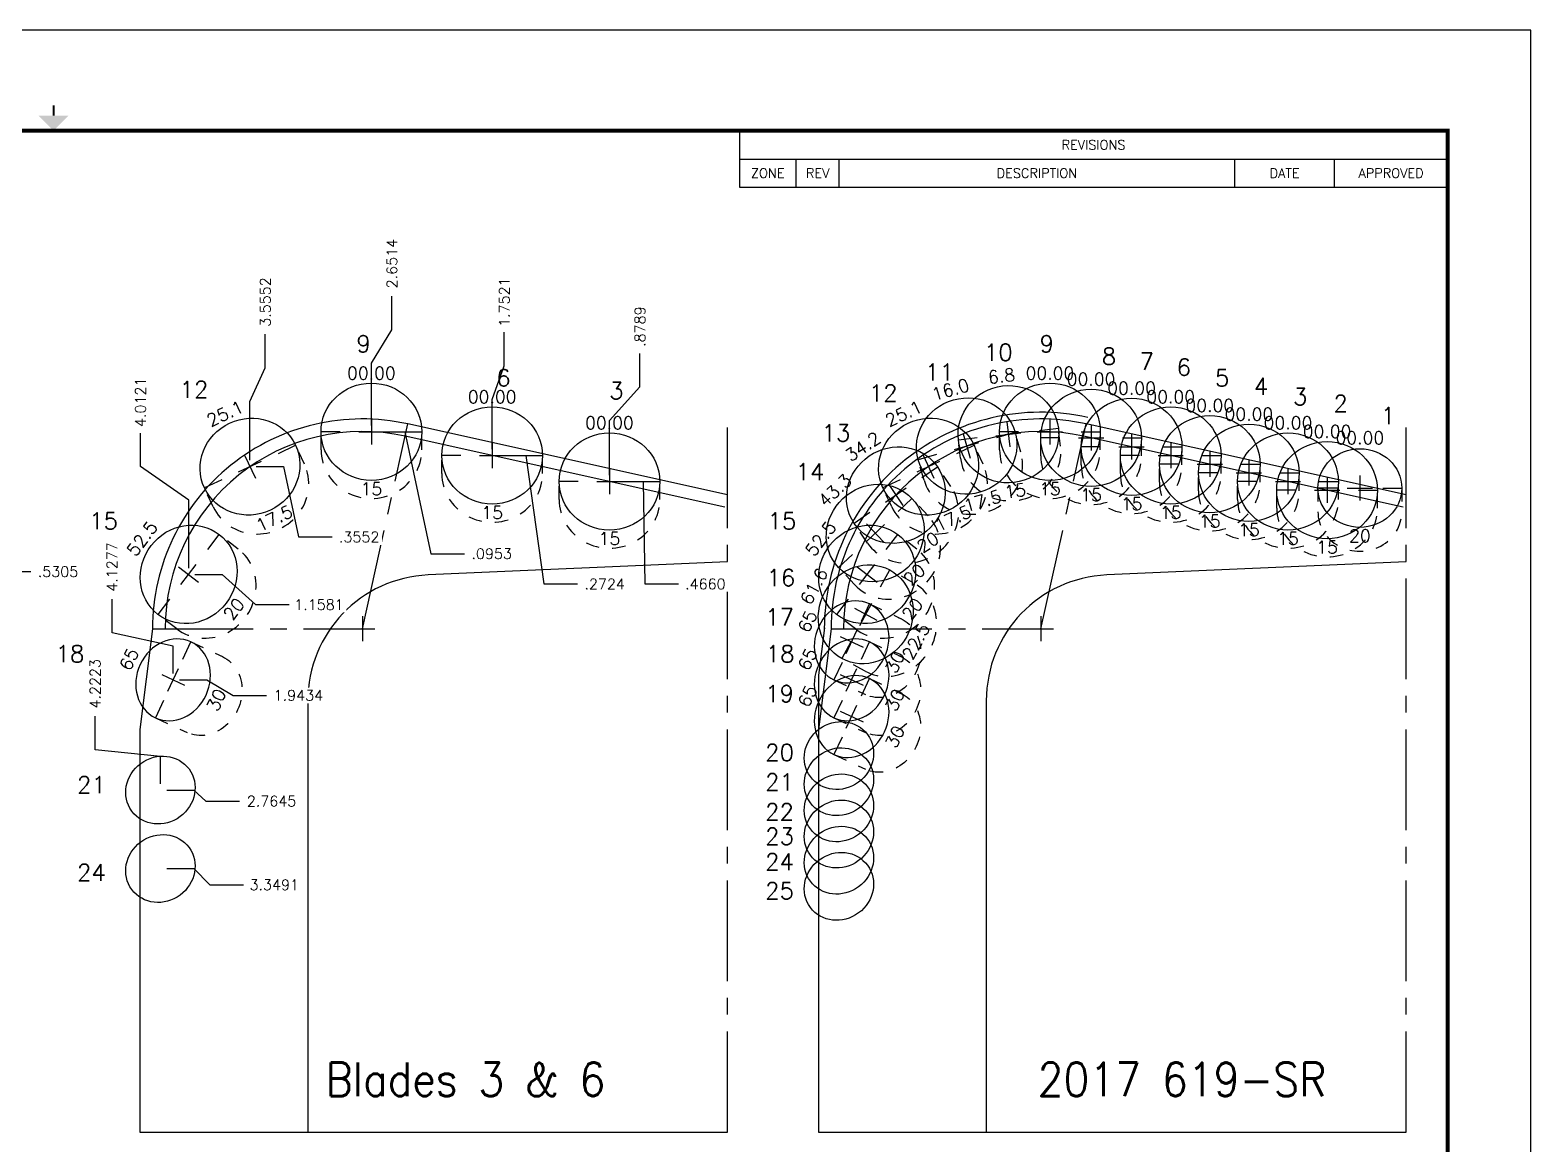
# Model space of a CAD drawing. Extents: x 25.7 to 47.7, y -20.7 to -3.7.
# Drawn here: x 36.48 to 47.66, y -12.05 to -3.75 of the extents above; entities that cross this region are included whole.
import ezdxf
from ezdxf.enums import TextEntityAlignment as Align

# ---------------------------------------------------------------- set-up
doc = ezdxf.new("R2010")
doc.units = 0
doc.header["$MEASUREMENT"] = 0
doc.header["$PDMODE"] = 3
doc.linetypes.add('CENTER2', pattern=[1.125, 0.75, -0.125, 0.125, -0.125])
doc.linetypes.add('HIDDEN2', pattern=[0.1875, 0.125, -0.0625])
doc.layers.get('0').update_dxf_attribs({"linetype": 'CONTINUOUS'})
doc.layers.get('Defpoints').update_dxf_attribs({"color": 10, "linetype": 'CONTINUOUS'})
for name, color, linetype in [('Blade1', 30, 'CONTINUOUS'), ('Blade2', 210, 'CONTINUOUS'), ('Blade3', 102, 'CONTINUOUS'), ('CLine', 5, 'CENTER2'), ('Dims', 4, 'CONTINUOUS'), ('Text', 3, 'CONTINUOUS'), ('Title Block', 7, 'CONTINUOUS')]:
    doc.layers.add(name, color=color, linetype=linetype)
doc.styles.add('RomanS', font='romans')
doc.dimstyles.get("Standard").update_dxf_attribs({"dimtxt": 0.078125, "dimasz": 0.125, "dimexe": 0.046875, "dimexo": 0.046875, "dimgap": 0.046875, "dimtad": 0, "dimtih": 1, "dimtoh": 1, "dimdec": 4, "dimzin": 4, "dimdsep": 46, "dimtxsty": 'RomanS', "dimcen": 0.09375, "dimclre": 9, "dimazin": 1, "dimtfac": 1, "dimtdec": 4, "dimtofl": 0, "dimtmove": 0, "dimatfit": 1, "dimfxl": 1, "dimtolj": 1, "dimtzin": 0, "dimarcsym": 0})

# ---------------------------------------------------------------- blocks, each defined once
blk = doc.blocks.new('COT_cblock')
at = {"layer": 'Defpoints'}
blk.add_point((21.812, 16.812), dxfattribs=at)
at = {"layer": 'Title Block'}
for p, q in [((16.107, 16.25), (16.107, 15.828)), ((16.107, 16.039), (21.38, 16.039)), ((16.528, 15.828), (16.528, 16.039)), ((16.849, 15.828), (16.849, 16.039)), ((19.794, 15.828), (19.794, 16.039)), ((20.536, 15.828), (20.536, 16.039)), ((16.107, 15.828), (21.38, 15.828))]:
    blk.add_line(p, q, dxfattribs=at)
at = {"layer": 'Title Block', "color": 8}
blk.add_lwpolyline([(0, 0), (22, 0), (22, 17), (0, 17)], close=True, dxfattribs=at)
at = {"layer": 'Title Block', "const_width": 0.015}
blk.add_lwpolyline([(11, 16.438), (11, 16.363)], dxfattribs=at)
at = {"layer": 'Title Block', "const_width": 0.03}
blk.add_lwpolyline([(21.38, 16.25), (0.62, 16.25), (0.62, 0.75), (21.38, 0.75)], close=True, dxfattribs=at)
at = {"layer": 'Title Block'}
blk.add_solid([(10.887, 16.363), (11.113, 16.363), (11, 16.25)], dxfattribs=at)
at = {"layer": 'Title Block', "style": 'RomanS'}
for s, height, p in [('REVISIONS', 0.0703, (18.743, 16.145)), ('ZONE', 0.0703, (16.317, 15.934)), ('REV', 0.0703, (16.689, 15.934)), ('DESCRIPTION', 0.07031, (18.321, 15.934)), ('DATE', 0.0703, (20.165, 15.934)), ('APPROVED', 0.0703, (20.958, 15.934))]:
    blk.add_text(s, height=height, dxfattribs=at).set_placement(p, align=Align.MIDDLE_CENTER)
at = {"layer": 'Title Block', "color": 1, "style": 'RomanS', "flags": 8}
for tag, p in [('FNAME', (0.37, 3.75)), ('REVDATE', (0.37, 2.25)), ('USER', (0.37, 0.75))]:
    blk.add_attdef(tag, text='', height=0.047, rotation=90, dxfattribs=at).set_placement(p, align=Align.BOTTOM_LEFT)
at = {"layer": 'Title Block', "color": 3, "style": 'RomanS', "flags": 8}
for tag, height, p in [('DRAWN', 0.11, (16.95, 1.984)), ('TITL1', 0.125, (19.587, 1.684)), ('TITL2', 0.094, (19.587, 1.514)), ('TITL3', 0.094, (19.587, 1.374))]:
    blk.add_attdef(tag, text='', height=height, dxfattribs=at).set_placement(p, align=Align.MIDDLE_CENTER)
for tag, p in [('DDATE', (16.606, 1.672)), ('CHECK', (16.606, 1.406)), ('MATRL', (16.606, 1.149)), ('PDATE', (16.606, 0.883)), ('SCALE', (18.146, 0.855)), ('SHEET', (20.255, 0.855))]:
    blk.add_attdef(tag, text='', height=0.094, dxfattribs=at).set_placement(p, align=Align.MIDDLE_LEFT)
for tag, p in [('FSCM#', (18.587, 1.121)), ('DWG#', (20.06, 1.121)), ('REV#', (21.22, 1.121))]:
    blk.add_attdef(tag, text='', height=0.094, dxfattribs=at).set_placement(p, align=Align.TOP_CENTER)
blk = doc.blocks.new('CMark')
at = {"layer": 'CLine'}
for p, q in [((-0.094, 0), (0.094, 0)), ((0, 0.094), (0, -0.094))]:
    blk.add_line(p, q, dxfattribs=at)
blk = doc.blocks.new('1613@30')
for p, q in [((-0.17, 0), (-0.312, 0)), ((0.171, 0), (0.312, 0))]:
    blk.add_line(p, q)
at = {"color": 8, "linetype": 'HIDDEN2', "ltscale": 0.5}
blk.add_line((-0.312, 0), (-0.312, -0.26), dxfattribs=at)
at = {"color": 8, "linetype": 'HIDDEN2', "ltscale": 0.5, "flags": 128}
blk.add_lwpolyline([(0.312, 0), (0.312, -0.26)], dxfattribs=at)
at = {"extrusion": (0, 0, -1)}
blk.add_ellipse((0, 0), major_axis=(-0.312, 0), ratio=0.866025, start_param=-3.141592653589793, end_param=3.141592653589793, dxfattribs=at)
at = {"color": 8, "linetype": 'HIDDEN2', "ltscale": 0.5, "extrusion": (0, 0, -1)}
blk.add_ellipse((0, -0.26), major_axis=(-0.312, 0), ratio=0.866025, start_param=3.068877, end_param=6.355901, dxfattribs=at)
blk.add_blockref('CMark', (0, 0))
at = {"style": 'RomanS'}
blk.add_text('30', height=0.094, dxfattribs=at).set_placement((0, -0.356), align=Align.MIDDLE_CENTER)
blk.add_attdef('ANG', text='', height=0.094, dxfattribs=at).set_placement((0, 0.287), align=Align.BOTTOM_CENTER)
blk = doc.blocks.new('1913@15')
for p, q in [((-0.233, 0), (-0.375, 0)), ((0.233, 0), (0.375, 0))]:
    blk.add_line(p, q)
at = {"color": 8, "linetype": 'HIDDEN2', "ltscale": 0.5}
for p, q in [((-0.375, -0.135), (-0.375, 0)), ((0.375, -0.135), (0.375, 0))]:
    blk.add_line(p, q, dxfattribs=at)
blk.add_ellipse((0, 0), major_axis=(-0.375, 0), ratio=0.965926)
blk.add_ellipse((0, -0.135), major_axis=(-0.375, 0), ratio=0.965926, start_param=0, end_param=3.141593, dxfattribs=at)
blk.add_blockref('CMark', (0, 0))
at = {"style": 'RomanS'}
blk.add_text('15', height=0.094, dxfattribs=at).set_placement((0, -0.425), align=Align.MIDDLE_CENTER)
blk.add_attdef('ANG', text='', height=0.094, dxfattribs=at).set_placement((0, 0.362), align=Align.BOTTOM_CENTER)
blk = doc.blocks.new('1613@20')
for p, q in [((-0.17, 0), (-0.312, 0)), ((0.171, 0), (0.312, 0))]:
    blk.add_line(p, q)
at = {"color": 8, "linetype": 'HIDDEN2', "ltscale": 0.5}
blk.add_line((-0.312, 0), (-0.312, -0.178), dxfattribs=at)
at = {"color": 8, "linetype": 'HIDDEN2', "ltscale": 0.5, "flags": 128}
blk.add_lwpolyline([(0.312, 0), (0.312, -0.178)], dxfattribs=at)
blk.add_ellipse((0, 0), major_axis=(-0.312, 0), ratio=0.939693, start_param=-3.141592653589793, end_param=3.141592653589793)
at = {"color": 8, "linetype": 'HIDDEN2', "ltscale": 0.5}
blk.add_ellipse((0, -0.178), major_axis=(-0.312, 0), ratio=0.939693, start_param=0, end_param=3.141593, dxfattribs=at)
blk.add_blockref('CMark', (0, 0))
at = {"style": 'RomanS'}
blk.add_text('20', height=0.094, dxfattribs=at).set_placement((0, -0.356), align=Align.MIDDLE_CENTER)
blk.add_attdef('ANG', text='', height=0.094, dxfattribs=at).set_placement((0, 0.298), align=Align.BOTTOM_CENTER)
blk = doc.blocks.new('1913@22.5')
for p, q in [((-0.233, 0), (-0.375, 0)), ((0.233, 0), (0.375, 0))]:
    blk.add_line(p, q)
at = {"color": 8, "linetype": 'HIDDEN2', "ltscale": 0.5}
for p, q in [((-0.375, -0.199), (-0.375, 0)), ((0.375, -0.199), (0.375, 0))]:
    blk.add_line(p, q, dxfattribs=at)
blk.add_ellipse((0, 0), major_axis=(-0.375, 0), ratio=0.92388)
blk.add_ellipse((0, -0.199), major_axis=(-0.375, 0), ratio=0.92388, start_param=6.283185, end_param=9.424778, dxfattribs=at)
blk.add_blockref('CMark', (0, 0))
at = {"style": 'RomanS'}
blk.add_text('22.5', height=0.094, dxfattribs=at).set_placement((0, -0.425), align=Align.MIDDLE_CENTER)
blk.add_attdef('ANG', text='', height=0.094, dxfattribs=at).set_placement((0, 0.362), align=Align.BOTTOM_CENTER)
blk = doc.blocks.new('1913@17.5')
for p, q in [((-0.233, 0), (-0.375, 0)), ((0.233, 0), (0.375, 0))]:
    blk.add_line(p, q)
at = {"color": 8, "linetype": 'HIDDEN2', "ltscale": 0.5}
for p, q in [((-0.375, -0.156), (-0.375, 0)), ((0.375, -0.156), (0.375, 0))]:
    blk.add_line(p, q, dxfattribs=at)
blk.add_ellipse((0, 0), major_axis=(-0.375, 0), ratio=0.953717)
blk.add_ellipse((0, -0.156), major_axis=(-0.375, 0), ratio=0.953717, start_param=6.283185, end_param=9.424778, dxfattribs=at)
blk.add_blockref('CMark', (0, 0))
at = {"style": 'RomanS'}
blk.add_text('17.5', height=0.094, dxfattribs=at).set_placement((0, -0.425), align=Align.MIDDLE_CENTER)
blk.add_attdef('ANG', text='', height=0.094, dxfattribs=at).set_placement((0, 0.362), align=Align.BOTTOM_CENTER)
blk = doc.blocks.new('1913@20')
for p, q in [((-0.233, 0), (-0.375, 0)), ((0.233, 0), (0.375, 0))]:
    blk.add_line(p, q)
at = {"color": 8, "linetype": 'HIDDEN2', "ltscale": 0.5}
for p, q in [((-0.375, -0.178), (-0.375, 0)), ((0.375, -0.178), (0.375, 0))]:
    blk.add_line(p, q, dxfattribs=at)
blk.add_ellipse((0, 0), major_axis=(-0.375, 0), ratio=0.939693)
blk.add_ellipse((0, -0.178), major_axis=(-0.375, 0), ratio=0.939693, start_param=0, end_param=3.141593, dxfattribs=at)
blk.add_blockref('CMark', (0, 0))
at = {"style": 'RomanS'}
blk.add_text('20', height=0.094, dxfattribs=at).set_placement((0, -0.425), align=Align.MIDDLE_CENTER)
blk.add_attdef('ANG', text='', height=0.094, dxfattribs=at).set_placement((0, 0.362), align=Align.BOTTOM_CENTER)
blk = doc.blocks.new('*D65')
at = {"layer": 'Defpoints', "color": 0, "linetype": 'ByBlock', "transparency": 16777216}
for p in [(41.673, -6.647), (37.45, -9.411)]:
    blk.add_point(p, dxfattribs=at)
at = {"layer": 'Dims', "color": 9, "linetype": 'ByBlock', "lineweight": -2, "transparency": 16777216}
for p, q in [((37.497, -9.411), (37.7, -9.411)), ((37.7, -9.411), (37.788, -9.494)), ((37.788, -9.494), (38.038, -9.494))]:
    blk.add_line(p, q, dxfattribs=at)
at = {"layer": 'Dims', "color": 0, "linetype": 'ByBlock', "transparency": 16777216, "insert": (38.278, -9.494), "char_height": 0.0781, "attachment_point": 5, "style": 'RomanS', "bg_fill": 3, "box_fill_scale": 1.25, "bg_fill_color": 256, "bg_fill_true_color": 13158600, "bg_fill_transparency": 0}
blk.add_mtext('\\A1;2.7645', dxfattribs=at)
at = {"layer": 'Defpoints', "color": 0, "linetype": 'ByBlock', "transparency": 16777216}
blk.add_point((38.038, -9.494), dxfattribs=at)
blk = doc.blocks.new('*D66')
at = {"layer": 'Defpoints', "color": 0, "linetype": 'ByBlock', "transparency": 16777216}
for p in [(41.673, -6.647), (37.45, -9.996)]:
    blk.add_point(p, dxfattribs=at)
at = {"layer": 'Dims', "color": 9, "linetype": 'ByBlock', "lineweight": -2, "transparency": 16777216}
for p, q in [((37.497, -9.996), (37.7, -9.996)), ((37.7, -9.996), (37.818, -10.117)), ((37.818, -10.117), (38.068, -10.117))]:
    blk.add_line(p, q, dxfattribs=at)
at = {"layer": 'Dims', "color": 0, "linetype": 'ByBlock', "transparency": 16777216, "insert": (38.298, -10.117), "char_height": 0.0781, "attachment_point": 5, "style": 'RomanS', "bg_fill": 3, "box_fill_scale": 1.25, "bg_fill_color": 256, "bg_fill_true_color": 13158600, "bg_fill_transparency": 0}
blk.add_mtext('\\A1;3.3491', dxfattribs=at)
at = {"layer": 'Defpoints', "color": 0, "linetype": 'ByBlock', "transparency": 16777216}
blk.add_point((38.068, -10.117), dxfattribs=at)
blk = doc.blocks.new('*D95')
at = {"layer": 'Defpoints', "color": 0, "linetype": 'ByBlock', "transparency": 16777216}
for p in [(36.416, -6.647), (35.828, -7.177)]:
    blk.add_point(p, dxfattribs=at)
at = {"layer": 'Dims', "color": 9, "linetype": 'ByBlock', "lineweight": -2, "transparency": 16777216}
for p, q in [((35.875, -7.177), (36.078, -7.177)), ((36.078, -7.177), (36.236, -7.784)), ((36.236, -7.784), (36.486, -7.784))]:
    blk.add_line(p, q, dxfattribs=at)
at = {"layer": 'Dims', "color": 0, "linetype": 'ByBlock', "transparency": 16777216, "insert": (36.688, -7.784), "char_height": 0.0781, "attachment_point": 5, "style": 'RomanS', "bg_fill": 3, "box_fill_scale": 1.25, "bg_fill_color": 256, "bg_fill_true_color": 13158600, "bg_fill_transparency": 0}
blk.add_mtext('\\A1;.5305', dxfattribs=at)
at = {"layer": 'Defpoints', "color": 0, "linetype": 'ByBlock', "transparency": 16777216}
blk.add_point((36.486, -7.784), dxfattribs=at)
blk = doc.blocks.new('*D101')
at = {"layer": 'Defpoints', "color": 0, "linetype": 'ByBlock', "transparency": 16777216}
for p in [(41.673, -6.647), (40.794, -7.113)]:
    blk.add_point(p, dxfattribs=at)
at = {"layer": 'Dims', "color": 9, "linetype": 'ByBlock', "lineweight": -2, "transparency": 16777216}
for p, q in [((41.021, -6.408), (41.021, -6.158)), ((40.794, -6.658), (41.021, -6.408)), ((40.794, -7.066), (40.794, -6.658))]:
    blk.add_line(p, q, dxfattribs=at)
at = {"layer": 'Dims', "color": 0, "linetype": 'ByBlock', "transparency": 16777216, "insert": (41.021, -5.959), "char_height": 0.0781, "attachment_point": 5, "rotation": 90, "style": 'RomanS', "bg_fill": 3, "box_fill_scale": 1.25, "bg_fill_color": 256, "bg_fill_true_color": 13158600, "bg_fill_transparency": 0}
blk.add_mtext('\\A1;.8789', dxfattribs=at)
at = {"layer": 'Defpoints', "color": 0, "linetype": 'ByBlock', "transparency": 16777216}
blk.add_point((41.021, -6.158), dxfattribs=at)
blk = doc.blocks.new('*D102')
at = {"layer": 'Defpoints', "color": 0, "linetype": 'ByBlock', "transparency": 16777216}
for p in [(41.673, -6.647), (39.921, -6.919)]:
    blk.add_point(p, dxfattribs=at)
at = {"layer": 'Dims', "color": 9, "linetype": 'ByBlock', "lineweight": -2, "transparency": 16777216}
for p, q in [((40.011, -6.251), (40.011, -6.001)), ((39.921, -6.501), (40.011, -6.251)), ((39.921, -6.872), (39.921, -6.501))]:
    blk.add_line(p, q, dxfattribs=at)
at = {"layer": 'Dims', "color": 0, "linetype": 'ByBlock', "transparency": 16777216, "insert": (40.011, -5.777), "char_height": 0.0781, "attachment_point": 5, "rotation": 90, "style": 'RomanS', "bg_fill": 3, "box_fill_scale": 1.25, "bg_fill_color": 256, "bg_fill_true_color": 13158600, "bg_fill_transparency": 0}
blk.add_mtext('\\A1;1.7521', dxfattribs=at)
at = {"layer": 'Defpoints', "color": 0, "linetype": 'ByBlock', "transparency": 16777216}
blk.add_point((40.011, -6.001), dxfattribs=at)
blk = doc.blocks.new('*D103')
at = {"layer": 'Defpoints', "color": 0, "linetype": 'ByBlock', "transparency": 16777216}
for p in [(41.673, -6.647), (39.021, -6.742)]:
    blk.add_point(p, dxfattribs=at)
at = {"layer": 'Dims', "color": 9, "linetype": 'ByBlock', "lineweight": -2, "transparency": 16777216}
for p, q in [((39.174, -5.982), (39.174, -5.732)), ((39.021, -6.232), (39.174, -5.982)), ((39.021, -6.695), (39.021, -6.232))]:
    blk.add_line(p, q, dxfattribs=at)
at = {"layer": 'Dims', "color": 0, "linetype": 'ByBlock', "transparency": 16777216, "insert": (39.174, -5.49), "char_height": 0.0781, "attachment_point": 5, "rotation": 90, "style": 'RomanS', "bg_fill": 3, "box_fill_scale": 1.25, "bg_fill_color": 256, "bg_fill_true_color": 13158600, "bg_fill_transparency": 0}
blk.add_mtext('\\A1;2.6514', dxfattribs=at)
at = {"layer": 'Defpoints', "color": 0, "linetype": 'ByBlock', "transparency": 16777216}
blk.add_point((39.174, -5.732), dxfattribs=at)
blk = doc.blocks.new('*D104')
at = {"layer": 'Defpoints', "color": 0, "linetype": 'ByBlock', "transparency": 16777216}
for p in [(41.673, -6.647), (38.117, -7.002)]:
    blk.add_point(p, dxfattribs=at)
at = {"layer": 'Dims', "color": 9, "linetype": 'ByBlock', "lineweight": -2, "transparency": 16777216}
for p, q in [((38.231, -6.266), (38.231, -6.016)), ((38.117, -6.516), (38.231, -6.266)), ((38.117, -6.955), (38.117, -6.516))]:
    blk.add_line(p, q, dxfattribs=at)
at = {"layer": 'Dims', "color": 0, "linetype": 'ByBlock', "transparency": 16777216, "insert": (38.231, -5.776), "char_height": 0.0781, "attachment_point": 5, "rotation": 90, "style": 'RomanS', "bg_fill": 3, "box_fill_scale": 1.25, "bg_fill_color": 256, "bg_fill_true_color": 13158600, "bg_fill_transparency": 0}
blk.add_mtext('\\A1;3.5552', dxfattribs=at)
at = {"layer": 'Defpoints', "color": 0, "linetype": 'ByBlock', "transparency": 16777216}
blk.add_point((38.231, -6.016), dxfattribs=at)
blk = doc.blocks.new('*D105')
at = {"layer": 'Defpoints', "color": 0, "linetype": 'ByBlock', "transparency": 16777216}
for p in [(41.673, -6.647), (37.661, -7.805)]:
    blk.add_point(p, dxfattribs=at)
at = {"layer": 'Dims', "color": 9, "linetype": 'ByBlock', "lineweight": -2, "transparency": 16777216}
for p, q in [((37.302, -7.002), (37.302, -6.752)), ((37.661, -7.252), (37.302, -7.002)), ((37.661, -7.758), (37.661, -7.252))]:
    blk.add_line(p, q, dxfattribs=at)
at = {"layer": 'Dims', "color": 0, "linetype": 'ByBlock', "transparency": 16777216, "insert": (37.302, -6.523), "char_height": 0.0781, "attachment_point": 5, "rotation": 90, "style": 'RomanS', "bg_fill": 3, "box_fill_scale": 1.25, "bg_fill_color": 256, "bg_fill_true_color": 13158600, "bg_fill_transparency": 0}
blk.add_mtext('\\A1;4.0121', dxfattribs=at)
at = {"layer": 'Defpoints', "color": 0, "linetype": 'ByBlock', "transparency": 16777216}
blk.add_point((37.302, -6.752), dxfattribs=at)
blk = doc.blocks.new('*D106')
at = {"layer": 'Defpoints', "color": 0, "linetype": 'ByBlock', "transparency": 16777216}
for p in [(41.673, -6.647), (37.545, -8.59)]:
    blk.add_point(p, dxfattribs=at)
at = {"layer": 'Dims', "color": 9, "linetype": 'ByBlock', "lineweight": -2, "transparency": 16777216}
for p, q in [((37.09, -8.24), (37.09, -7.99)), ((37.545, -8.34), (37.09, -8.24)), ((37.545, -8.543), (37.545, -8.34))]:
    blk.add_line(p, q, dxfattribs=at)
at = {"layer": 'Dims', "color": 0, "linetype": 'ByBlock', "transparency": 16777216, "insert": (37.09, -7.75), "char_height": 0.0781, "attachment_point": 5, "rotation": 90, "style": 'RomanS', "bg_fill": 3, "box_fill_scale": 1.25, "bg_fill_color": 256, "bg_fill_true_color": 13158600, "bg_fill_transparency": 0}
blk.add_mtext('\\A1;4.1277', dxfattribs=at)
at = {"layer": 'Defpoints', "color": 0, "linetype": 'ByBlock', "transparency": 16777216}
blk.add_point((37.09, -7.99), dxfattribs=at)
blk = doc.blocks.new('*D107')
at = {"layer": 'Defpoints', "color": 0, "linetype": 'ByBlock', "transparency": 16777216}
for p in [(41.673, -6.647), (37.45, -9.411)]:
    blk.add_point(p, dxfattribs=at)
at = {"layer": 'Dims', "color": 9, "linetype": 'ByBlock', "lineweight": -2, "transparency": 16777216}
for p, q in [((36.964, -9.111), (36.964, -8.861)), ((37.45, -9.161), (36.964, -9.111)), ((37.45, -9.364), (37.45, -9.161))]:
    blk.add_line(p, q, dxfattribs=at)
at = {"layer": 'Dims', "color": 0, "linetype": 'ByBlock', "transparency": 16777216, "insert": (36.964, -8.62), "char_height": 0.0781, "attachment_point": 5, "rotation": 90, "style": 'RomanS', "bg_fill": 3, "box_fill_scale": 1.25, "bg_fill_color": 256, "bg_fill_true_color": 13158600, "bg_fill_transparency": 0}
blk.add_mtext('\\A1;4.2223', dxfattribs=at)
at = {"layer": 'Defpoints', "color": 0, "linetype": 'ByBlock', "transparency": 16777216}
blk.add_point((36.964, -8.861), dxfattribs=at)
blk = doc.blocks.new('*D108')
at = {"layer": 'Defpoints', "color": 0, "linetype": 'ByBlock', "transparency": 16777216}
for p in [(41.673, -6.647), (40.794, -7.113)]:
    blk.add_point(p, dxfattribs=at)
at = {"layer": 'Dims', "color": 9, "linetype": 'ByBlock', "lineweight": -2, "transparency": 16777216}
for p, q in [((40.841, -7.113), (41.044, -7.113)), ((41.044, -7.113), (41.057, -7.876)), ((41.057, -7.876), (41.307, -7.876))]:
    blk.add_line(p, q, dxfattribs=at)
at = {"layer": 'Dims', "color": 0, "linetype": 'ByBlock', "transparency": 16777216, "insert": (41.508, -7.876), "char_height": 0.0781, "attachment_point": 5, "style": 'RomanS', "bg_fill": 3, "box_fill_scale": 1.25, "bg_fill_color": 256, "bg_fill_true_color": 13158600, "bg_fill_transparency": 0}
blk.add_mtext('\\A1;.4660', dxfattribs=at)
at = {"layer": 'Defpoints', "color": 0, "linetype": 'ByBlock', "transparency": 16777216}
blk.add_point((41.307, -7.876), dxfattribs=at)
blk = doc.blocks.new('*D109')
at = {"layer": 'Defpoints', "color": 0, "linetype": 'ByBlock', "transparency": 16777216}
for p in [(41.673, -6.647), (39.921, -6.919)]:
    blk.add_point(p, dxfattribs=at)
at = {"layer": 'Dims', "color": 9, "linetype": 'ByBlock', "lineweight": -2, "transparency": 16777216}
for p, q in [((39.967, -6.919), (40.171, -6.919)), ((40.171, -6.919), (40.305, -7.876)), ((40.305, -7.876), (40.555, -7.876))]:
    blk.add_line(p, q, dxfattribs=at)
at = {"layer": 'Dims', "color": 0, "linetype": 'ByBlock', "transparency": 16777216, "insert": (40.758, -7.876), "char_height": 0.0781, "attachment_point": 5, "style": 'RomanS', "bg_fill": 3, "box_fill_scale": 1.25, "bg_fill_color": 256, "bg_fill_true_color": 13158600, "bg_fill_transparency": 0}
blk.add_mtext('\\A1;.2724', dxfattribs=at)
at = {"layer": 'Defpoints', "color": 0, "linetype": 'ByBlock', "transparency": 16777216}
blk.add_point((40.555, -7.876), dxfattribs=at)
blk = doc.blocks.new('*D110')
at = {"layer": 'Defpoints', "color": 0, "linetype": 'ByBlock', "transparency": 16777216}
for p in [(41.673, -6.647), (39.021, -6.742)]:
    blk.add_point(p, dxfattribs=at)
at = {"layer": 'Dims', "color": 9, "linetype": 'ByBlock', "lineweight": -2, "transparency": 16777216}
for p, q in [((39.068, -6.742), (39.271, -6.742)), ((39.271, -6.742), (39.465, -7.651)), ((39.465, -7.651), (39.715, -7.651))]:
    blk.add_line(p, q, dxfattribs=at)
at = {"layer": 'Dims', "color": 0, "linetype": 'ByBlock', "transparency": 16777216, "insert": (39.917, -7.651), "char_height": 0.0781, "attachment_point": 5, "style": 'RomanS', "bg_fill": 3, "box_fill_scale": 1.25, "bg_fill_color": 256, "bg_fill_true_color": 13158600, "bg_fill_transparency": 0}
blk.add_mtext('\\A1;.0953', dxfattribs=at)
at = {"layer": 'Defpoints', "color": 0, "linetype": 'ByBlock', "transparency": 16777216}
blk.add_point((39.715, -7.651), dxfattribs=at)
blk = doc.blocks.new('*D111')
at = {"layer": 'Defpoints', "color": 0, "linetype": 'ByBlock', "transparency": 16777216}
for p in [(41.673, -6.647), (38.117, -7.002)]:
    blk.add_point(p, dxfattribs=at)
at = {"layer": 'Dims', "color": 9, "linetype": 'ByBlock', "lineweight": -2, "transparency": 16777216}
for p, q in [((38.164, -7.002), (38.367, -7.002)), ((38.367, -7.002), (38.479, -7.526)), ((38.479, -7.526), (38.729, -7.526))]:
    blk.add_line(p, q, dxfattribs=at)
at = {"layer": 'Dims', "color": 0, "linetype": 'ByBlock', "transparency": 16777216, "insert": (38.93, -7.526), "char_height": 0.0781, "attachment_point": 5, "style": 'RomanS', "bg_fill": 3, "box_fill_scale": 1.25, "bg_fill_color": 256, "bg_fill_true_color": 13158600, "bg_fill_transparency": 0}
blk.add_mtext('\\A1;.3552', dxfattribs=at)
at = {"layer": 'Defpoints', "color": 0, "linetype": 'ByBlock', "transparency": 16777216}
blk.add_point((38.729, -7.526), dxfattribs=at)
blk = doc.blocks.new('*D112')
at = {"layer": 'Defpoints', "color": 0, "linetype": 'ByBlock', "transparency": 16777216}
for p in [(41.673, -6.647), (37.661, -7.805)]:
    blk.add_point(p, dxfattribs=at)
at = {"layer": 'Dims', "color": 9, "linetype": 'ByBlock', "lineweight": -2, "transparency": 16777216}
for p, q in [((37.707, -7.805), (37.911, -7.805)), ((37.911, -7.805), (38.158, -8.03)), ((38.158, -8.03), (38.408, -8.03))]:
    blk.add_line(p, q, dxfattribs=at)
at = {"layer": 'Dims', "color": 0, "linetype": 'ByBlock', "transparency": 16777216, "insert": (38.631, -8.03), "char_height": 0.0781, "attachment_point": 5, "style": 'RomanS', "bg_fill": 3, "box_fill_scale": 1.25, "bg_fill_color": 256, "bg_fill_true_color": 13158600, "bg_fill_transparency": 0}
blk.add_mtext('\\A1;1.1581', dxfattribs=at)
at = {"layer": 'Defpoints', "color": 0, "linetype": 'ByBlock', "transparency": 16777216}
blk.add_point((38.408, -8.03), dxfattribs=at)
blk = doc.blocks.new('*D113')
at = {"layer": 'Defpoints', "color": 0, "linetype": 'ByBlock', "transparency": 16777216}
for p in [(41.673, -6.647), (37.545, -8.59)]:
    blk.add_point(p, dxfattribs=at)
at = {"layer": 'Dims', "color": 9, "linetype": 'ByBlock', "lineweight": -2, "transparency": 16777216}
for p, q in [((37.592, -8.59), (37.795, -8.59)), ((37.795, -8.59), (37.991, -8.706)), ((37.991, -8.706), (38.241, -8.706))]:
    blk.add_line(p, q, dxfattribs=at)
at = {"layer": 'Dims', "color": 0, "linetype": 'ByBlock', "transparency": 16777216, "insert": (38.478, -8.706), "char_height": 0.0781, "attachment_point": 5, "style": 'RomanS', "bg_fill": 3, "box_fill_scale": 1.25, "bg_fill_color": 256, "bg_fill_true_color": 13158600, "bg_fill_transparency": 0}
blk.add_mtext('\\A1;1.9434', dxfattribs=at)
at = {"layer": 'Defpoints', "color": 0, "linetype": 'ByBlock', "transparency": 16777216}
blk.add_point((38.241, -8.706), dxfattribs=at)

msp = doc.modelspace()

# ---------------------------------------------------------------- linework, layer by layer
for p, q in [((41.67263, -7.21161), (39.29207, -6.68385)), ((46.72478, -7.21161), (44.34422, -6.68385)), ((37.39138, -8.20932), (37.29763, -8.95932)), ((42.44353, -8.20932), (42.34978, -8.95932)), ((37.29763, -8.95932), (37.29763, -11.95932)), ((37.29763, -11.95932), (41.67263, -11.95932)), ((42.34978, -11.95932), (46.72478, -11.95932))]:
    msp.add_line(p, q)
at = {"color": 251}
for p, q in [((42.39391, -8.20311), (42.34978, -8.5562)), ((42.34978, -8.5562), (42.34978, -11.95932))]:
    msp.add_line(p, q, dxfattribs=at)
at = {"color": 251, "flags": 128}
msp.add_lwpolyline([(44.35504, -6.63504, 0.47965633), (42.39353, -8.20932)], format="xyb", dxfattribs=at)
at = {"flags": 128}
for points in [[(41.67263, -7.71162), (39.44424, -7.80891, 0.40149067), (38.54763, -8.74552), (38.54763, -11.95932)], [(46.72478, -7.71162), (44.49639, -7.80891, 0.40149067), (43.59978, -8.74552), (43.59978, -11.95932)]]:
    msp.add_lwpolyline(points, format="xyb", dxfattribs=at)
for centre in [(38.95388, -8.20932), (44.00603, -8.20932)]:
    msp.add_arc(centre, 1.5625, 77.5, 180)
at = {"layer": 'Blade1'}
for centre in [(42.50244, -9.54419), (42.50244, -10.12871)]:
    msp.add_ellipse(centre, major_axis=(-0.2129, -0.15696), ratio=0.93111005, dxfattribs=at)
at = {"layer": 'Blade2'}
for centre in [(42.50244, -9.1545), (42.50244, -9.73903)]:
    msp.add_ellipse(centre, major_axis=(-0.2129, -0.15696), ratio=0.93111005, dxfattribs=at)
at = {"layer": 'Blade3'}
for centre in [(37.4503, -9.41134), (42.50244, -9.34934), (37.4503, -9.99587), (42.50244, -9.93387)]:
    msp.add_ellipse(centre, major_axis=(-0.2129, -0.15696), ratio=0.93111005, dxfattribs=at)
at = {"layer": 'CLine', "color": 1}
for p, q in [((38.95388, -8.20932), (39.29207, -6.68385)), ((44.00603, -8.20932), (44.34422, -6.68385)), ((37.39138, -8.20932), (38.95388, -8.20932)), ((42.44353, -8.20932), (44.00603, -8.20932))]:
    msp.add_line(p, q, dxfattribs=at)
at = {"layer": 'CLine'}
for p, q in [((41.67263, -11.95932), (41.67263, -6.64682)), ((46.72478, -11.95932), (46.72478, -6.64682))]:
    msp.add_line(p, q, dxfattribs=at)
at = {"layer": 'CLine', "color": 1, "linetype": 'ByBlock', "flags": 128}
msp.add_lwpolyline([(46.70449, -7.30314), (44.32392, -6.77538, 0.47965633), (42.53728, -8.20932)], format="xyb", dxfattribs=at)

# ---------------------------------------------------------------- block references
msp.add_blockref('COT_cblock', (25.65517, -20.74932))
at = {"linetype": 'Continuous'}
for p in [(38.95388, -8.20932), (38.95388, -8.20932), (44.00603, -8.20932), (44.00603, -8.20932)]:
    msp.add_blockref('CMark', p, dxfattribs=at)
at = {"layer": 'Blade1'}
for name, p, rotation, values in [('1913@15', (43.76415, -6.76062), 6.800000000000004, {'ANG': '6.8'}), ('1913@20', (42.92601, -7.21393), 34.2, {'ANG': '34.2'}), ('1913@22.5', (42.70198, -8.10176), 61.59999999999999, {'ANG': '61.6'}), ('1613@30', (42.59708, -8.86406), 65, {'ANG': '65'})]:
    msp.add_blockref(name, p, dxfattribs=dict(at, rotation=rotation)).add_auto_attribs(values)
for name, p in [('1913@15', (44.68157, -6.85467)), ('1913@15', (45.55481, -7.04826)), ('1613@20', (46.38103, -7.16144))]:
    msp.add_blockref(name, p, dxfattribs=at).add_auto_attribs({'ANG': '00.00'})
at = {"layer": 'Blade2'}
for name, p, rotation, values in [('1913@17.5', (43.4535, -6.84846), 16, {'ANG': '16.0'}), ('1913@20', (42.77276, -7.49686), 43.3, {'ANG': '43.3'}), ('1613@30', (42.59708, -8.30779), 65, {'ANG': '65'})]:
    msp.add_blockref(name, p, dxfattribs=dict(at, rotation=rotation)).add_auto_attribs(values)
for p in [(44.3796, -6.78772), (45.26373, -6.98373), (46.13697, -7.17732)]:
    msp.add_blockref('1913@15', p, dxfattribs=at).add_auto_attribs({'ANG': '00.00'})
at = {"layer": 'Blade3'}
for p in [(39.02125, -6.74211), (44.0734, -6.74211), (39.92051, -6.9192), (44.97265, -6.9192), (40.79375, -7.11279), (45.84589, -7.11279)]:
    msp.add_blockref('1913@15', p, dxfattribs=at).add_auto_attribs({'ANG': '00.00'})
for name, p, rotation, values in [('1913@17.5', (38.11741, -7.00203), 25.1, {'ANG': '25.1'}), ('1913@17.5', (43.16955, -7.00203), 25.1, {'ANG': '25.1'}), ('1913@20', (37.66051, -7.80487), 52.5, {'ANG': '52.5'}), ('1913@20', (42.71265, -7.80487), 52.5, {'ANG': '52.5'}), ('1613@30', (37.54493, -8.59021), 65, {'ANG': '65'}), ('1613@30', (42.59708, -8.59021), 65, {'ANG': '65'})]:
    msp.add_blockref(name, p, dxfattribs=dict(at, rotation=rotation)).add_auto_attribs(values)

# ---------------------------------------------------------------- texts
at = {"style": 'RomanS', "width": 0.9}
msp.add_text('2017 619-SR', height=0.25, dxfattribs=at).set_placement((43.98133, -11.69142))
at = {"layer": 'Blade1', "style": 'RomanS'}
for s, p in [('10', (43.58197, -6.21303)), ('7', (44.74098, -6.28021)), ('4', (45.59254, -6.46663)), ('1', (46.53758, -6.68489)), ('13', (42.37364, -6.81378)), ('16', (41.96285, -7.89202)), ('19', (41.95299, -8.75568)), ('22', (41.95299, -9.63656)), ('25', (41.95299, -10.22382))]:
    msp.add_text(s, height=0.125, dxfattribs=at).set_placement(p)
at = {"layer": 'Blade2', "style": 'RomanS'}
for s, p in [('8', (44.45961, -6.24227)), ('11', (43.14363, -6.36067)), ('5', (45.30233, -6.4031)), ('2', (46.18455, -6.59434)), ('14', (42.18012, -7.10271)), ('17', (41.95339, -8.18503)), ('20', (41.95299, -9.19426)), ('23', (41.95299, -9.81869))]:
    msp.add_text(s, height=0.125, dxfattribs=at).set_placement(p)
at = {"layer": 'Blade3', "style": 'RomanS'}
for s, p in [('9', (38.90997, -6.15032)), ('9', (43.99603, -6.15032)), ('6', (45.01752, -6.32412)), ('12', (37.5934, -6.49036)), ('6', (39.95028, -6.40313)), ('3', (40.79159, -6.49891)), ('12', (42.72456, -6.51666)), ('3', (45.88398, -6.54324)), ('15', (36.91963, -7.46876)), ('15', (41.97177, -7.46876)), ('18', (36.66955, -8.45875)), ('18', (41.95747, -8.45875)), ('21', (41.95299, -9.41355)), ('24', (41.95299, -10.00825)), ('24', (36.82959, -10.08826))]:
    msp.add_text(s, height=0.125, dxfattribs=at).set_placement(p)
at = {"layer": 'Text', "style": 'RomanS', "width": 0.9}
msp.add_text('Blades 3 & 6', height=0.25, dxfattribs=at).set_placement((38.68001, -11.69142))

# ---------------------------------------------------------------- next in the draw order: dimensions: what is measured, and where the dimension line sits
at = {"layer": 'Dims', "linetype": 'ByBlock'}
for feature_location, offset, origin, picture, middle in [((35.8284, -7.17732), (0.65791, -0.60677), (36.4162, -6.64682), '*D95', (36.68757, -7.7841)), ((37.4503, -9.41134), (0.58758, -0.08278), (41.67263, -6.64682), '*D65', (38.27821, -9.49413))]:
    dim = msp.add_ordinate_dim(feature_location=feature_location, offset=offset, dtype=0, origin=origin, dimstyle='Standard', override={"dimtfill": 1}, dxfattribs=at)
    dim.commit()
    dim.dimension.update_dxf_attribs({"geometry": picture, "text_midpoint": middle})

# ---------------------------------------------------------------- next in the draw order: dimensions: what is measured, and where the dimension line sits
dim = msp.add_ordinate_dim(feature_location=(37.4503, -9.99587), offset=(0.618188, -0.120995), dtype=0, origin=(41.672635, -6.646816), dimstyle='Standard', override={"dimtfill": 1}, dxfattribs=at)
dim.commit()
dim.dimension.update_dxf_attribs({"geometry": '*D66', "text_midpoint": (38.297655, -10.116865)})

# ---------------------------------------------------------------- next in the draw order: dimensions: what is measured, and where the dimension line sits
dim = msp.add_ordinate_dim(feature_location=(40.79375, -7.11279), offset=(0.22696, 0.95489), dtype=1, origin=(41.67263, -6.64682), dimstyle='Standard', override={"dimtfill": 1}, dxfattribs=at)
dim.commit()
dim.dimension.update_dxf_attribs({"geometry": '*D101', "text_midpoint": (41.02071, -5.9585)})

# ---------------------------------------------------------------- next in the draw order: dimensions: what is measured, and where the dimension line sits
dim = msp.add_ordinate_dim(feature_location=(39.92051, -6.9192), offset=(0.09076, 0.91846), dtype=1, origin=(41.67263, -6.64682), dimstyle='Standard', override={"dimtfill": 1}, dxfattribs=at)
dim.commit()
dim.dimension.update_dxf_attribs({"geometry": '*D102', "text_midpoint": (40.01127, -5.77716)})

# ---------------------------------------------------------------- next in the draw order: dimensions: what is measured, and where the dimension line sits
dim = msp.add_ordinate_dim(feature_location=(39.02125, -6.74211), offset=(0.15305, 1.01007), dtype=1, origin=(41.67263, -6.64682), dimstyle='Standard', override={"dimtfill": 1}, dxfattribs=at)
dim.commit()
dim.dimension.update_dxf_attribs({"geometry": '*D103', "text_midpoint": (39.1743, -5.48986)})

# ---------------------------------------------------------------- next in the draw order: dimensions: what is measured, and where the dimension line sits
dim = msp.add_ordinate_dim(feature_location=(38.11741, -7.00203), offset=(0.11339, 0.98608), dtype=1, origin=(41.67263, -6.64682), dimstyle='Standard', override={"dimtfill": 1}, dxfattribs=at)
dim.commit()
dim.dimension.update_dxf_attribs({"geometry": '*D104', "text_midpoint": (38.2308, -5.77562)})

# ---------------------------------------------------------------- next in the draw order: dimensions: what is measured, and where the dimension line sits
dim = msp.add_ordinate_dim(feature_location=(37.66051, -7.80487), offset=(-0.35864, 1.0525), dtype=1, origin=(41.67263, -6.64682), dimstyle='Standard', override={"dimtfill": 1}, dxfattribs=at)
dim.commit()
dim.dimension.update_dxf_attribs({"geometry": '*D105', "text_midpoint": (37.30187, -6.52321)})

# ---------------------------------------------------------------- next in the draw order: dimensions: what is measured, and where the dimension line sits
dim = msp.add_ordinate_dim(feature_location=(37.54493, -8.59021), offset=(-0.45511, 0.59992), dtype=1, origin=(41.67263, -6.64682), dimstyle='Standard', override={"dimtfill": 1}, dxfattribs=at)
dim.commit()
dim.dimension.update_dxf_attribs({"geometry": '*D106', "text_midpoint": (37.08983, -7.74996)})

# ---------------------------------------------------------------- next in the draw order: dimensions: what is measured, and where the dimension line sits
dim = msp.add_ordinate_dim(feature_location=(37.4503, -9.41134), offset=(-0.48602, 0.55074), dtype=1, origin=(41.67263, -6.64682), dimstyle='Standard', override={"dimtfill": 1}, dxfattribs=at)
dim.commit()
dim.dimension.update_dxf_attribs({"geometry": '*D107', "text_midpoint": (36.96428, -8.62028)})

# ---------------------------------------------------------------- next in the draw order: texts
at = {"layer": 'Blade3', "style": 'RomanS'}
msp.add_text('21', height=0.125, dxfattribs=at).set_placement((36.82959, -9.43511))

# ---------------------------------------------------------------- next in the draw order: dimensions: what is measured, and where the dimension line sits
at = {"layer": 'Dims', "linetype": 'ByBlock'}
dim = msp.add_ordinate_dim(feature_location=(40.79375, -7.11279), offset=(0.51293, -0.7637), dtype=0, origin=(41.67263, -6.64682), dimstyle='Standard', override={"dimtfill": 1}, dxfattribs=at)
dim.commit()
dim.dimension.update_dxf_attribs({"geometry": '*D108', "text_midpoint": (41.50794, -7.87649)})

# ---------------------------------------------------------------- next in the draw order: dimensions: what is measured, and where the dimension line sits
dim = msp.add_ordinate_dim(feature_location=(39.92051, -6.9192), offset=(0.63432, -0.95729), dtype=0, origin=(41.67263, -6.64682), dimstyle='Standard', override={"dimtfill": 1}, dxfattribs=at)
dim.commit()
dim.dimension.update_dxf_attribs({"geometry": '*D109', "text_midpoint": (40.75795, -7.87649)})

# ---------------------------------------------------------------- next in the draw order: dimensions: what is measured, and where the dimension line sits
dim = msp.add_ordinate_dim(feature_location=(39.02125, -6.74211), offset=(0.69401, -0.90895), dtype=0, origin=(41.67263, -6.64682), dimstyle='Standard', override={"dimtfill": 1}, dxfattribs=at)
dim.commit()
dim.dimension.update_dxf_attribs({"geometry": '*D110', "text_midpoint": (39.91653, -7.65106)})

# ---------------------------------------------------------------- next in the draw order: dimensions: what is measured, and where the dimension line sits
dim = msp.add_ordinate_dim(feature_location=(38.11741, -7.00203), offset=(0.61123, -0.52388), dtype=0, origin=(41.67263, -6.64682), dimstyle='Standard', override={"dimtfill": 1}, dxfattribs=at)
dim.commit()
dim.dimension.update_dxf_attribs({"geometry": '*D111', "text_midpoint": (38.9299, -7.52591)})

# ---------------------------------------------------------------- next in the draw order: dimensions: what is measured, and where the dimension line sits
dim = msp.add_ordinate_dim(feature_location=(37.660509, -7.80487), offset=(0.747273, -0.22559), dtype=0, origin=(41.672635, -6.646816), dimstyle='Standard', override={"dimtfill": 1}, dxfattribs=at)
dim.commit()
dim.dimension.update_dxf_attribs({"geometry": '*D112', "text_midpoint": (38.631368, -8.03046)})

# ---------------------------------------------------------------- next in the draw order: dimensions: what is measured, and where the dimension line sits
dim = msp.add_ordinate_dim(feature_location=(37.54493, -8.59021), offset=(0.69619, -0.11534), dtype=0, origin=(41.67263, -6.64682), dimstyle='Standard', override={"dimtfill": 1}, dxfattribs=at)
dim.commit()
dim.dimension.update_dxf_attribs({"geometry": '*D113', "text_midpoint": (38.47773, -8.70554)})

# ---------------------------------------------------------------- next in the draw order: linework, layer by layer
at = {"layer": 'CLine', "color": 1, "linetype": 'ByBlock', "flags": 128}
msp.add_lwpolyline([(41.65234, -7.30314), (39.27178, -6.77538, 0.47965633), (37.48513, -8.20932)], format="xyb", dxfattribs=at)

doc.saveas('drawing.dxf')
